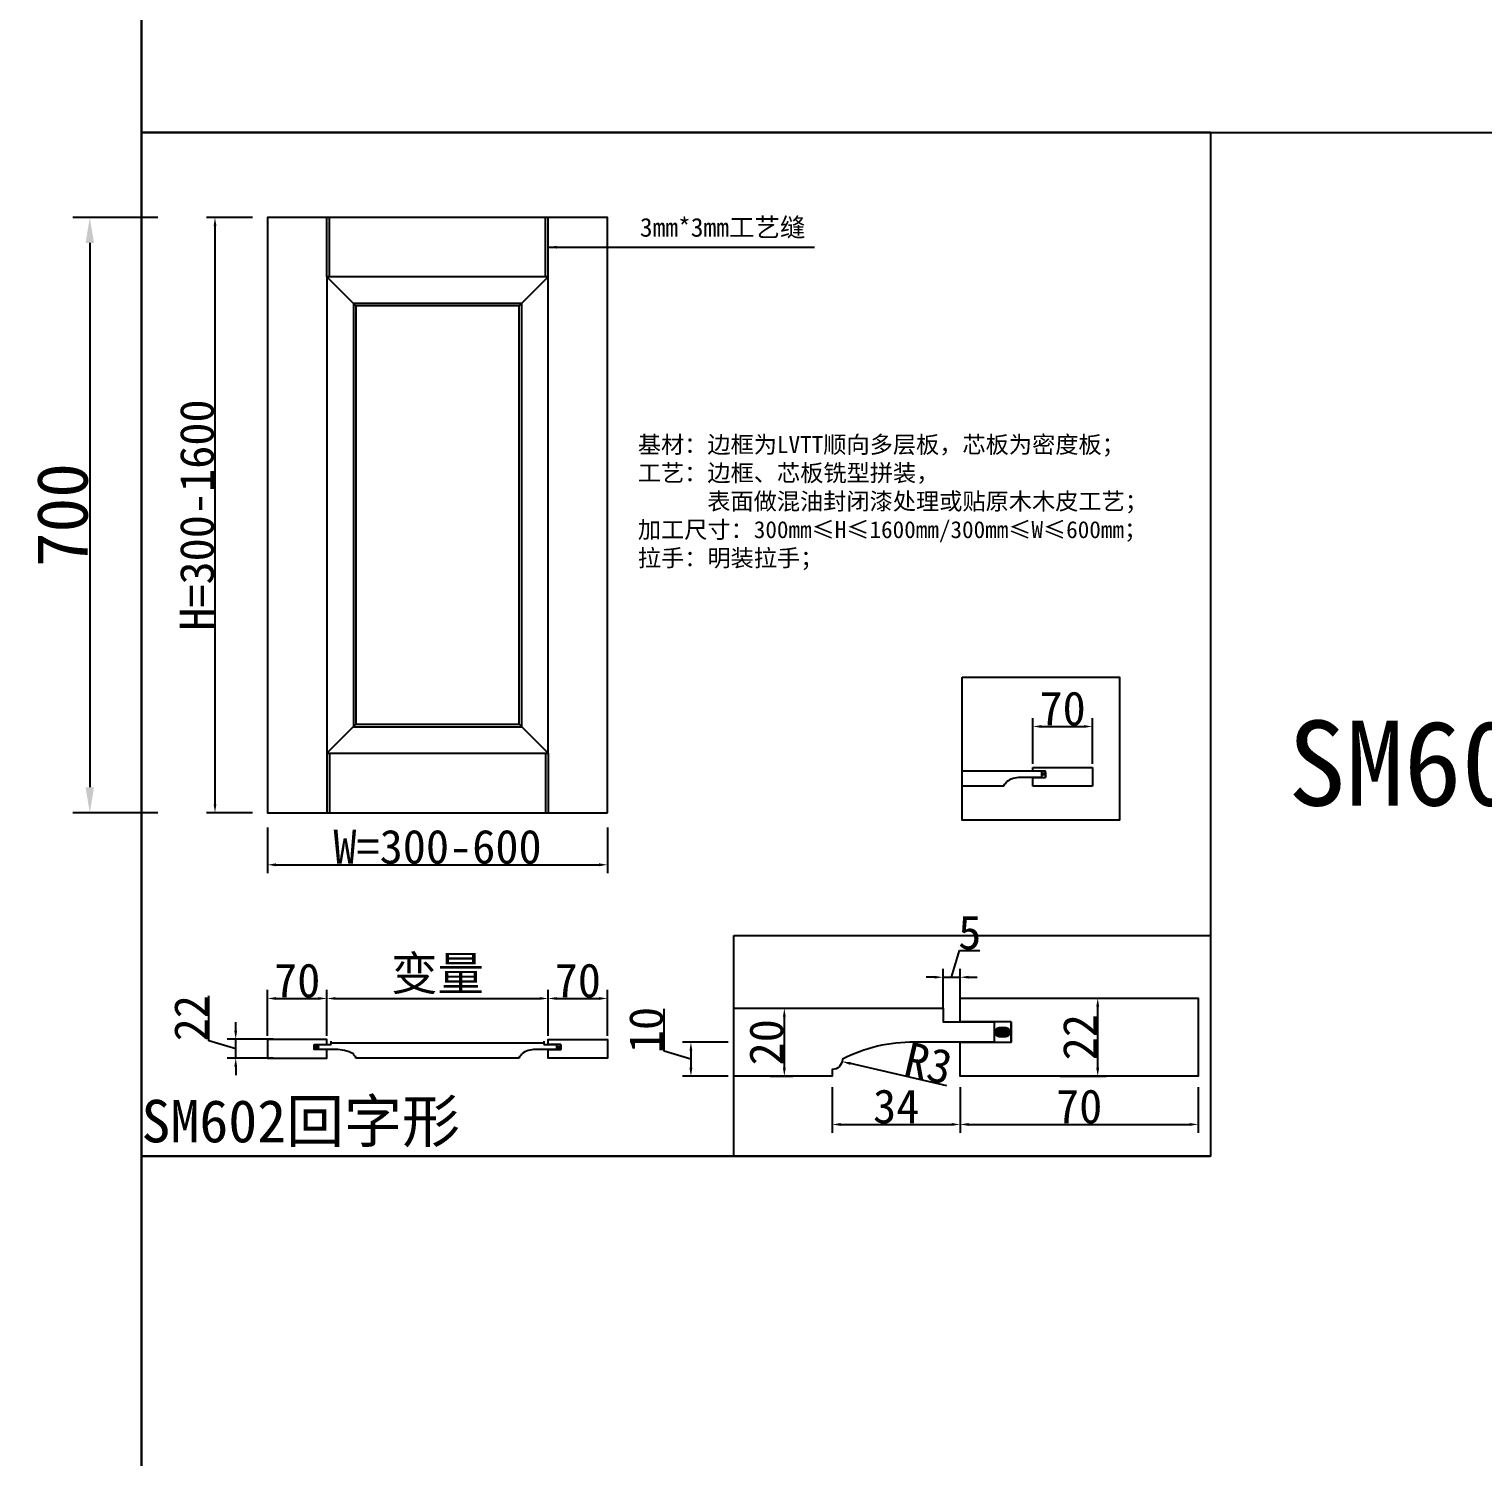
# Model space of a CAD drawing. Header units: millimetres. Extents: x 85186 to 129000, y -77269 to -36327.
# Drawn here: x 85186 to 86896, y -51336 to -49657 of the extents above; entities that cross this region are included whole.
import ezdxf

# ---------------------------------------------------------------- set-up
doc = ezdxf.new("R2010")
doc.units = ezdxf.units.MM
doc.styles.add('KLF-1_宋体', font='SimSun.ttf')
doc.styles.add('KLF_宋体', font='SimSun.ttf')
doc.styles.get("Standard").update_dxf_attribs({"font": 'SimSun.ttf'})
doc.styles.add('ZB_宋体', font='SimSun.ttf')
doc.dimstyles.new('副本 客来福衣柜标注大', dxfattribs={"dimscale": 20, "dimtxt": 3, "dimasz": 1.5, "dimexe": 1, "dimexo": 1.5, "dimgap": 0.1, "dimtad": 1, "dimdec": 0, "dimzin": 0, "dimdsep": 46, "dimtxsty": 'KLF_宋体', "dimcen": 0, "dimclrd": 251, "dimclre": 251, "dimclrt": 256, "dimadec": 0, "dimazin": 0, "dimtfac": 1, "dimtdec": 0, "dimtofl": 0, "dimtmove": 1, "dimatfit": 3, "dimfxlon": 1, "dimtolj": 1, "dimtzin": 0, "dimarcsym": 0})
doc.dimstyles.new('客来福标注小', dxfattribs={"dimscale": 20, "dimtxt": 2, "dimasz": 0.5, "dimexe": 0.5, "dimexo": 0, "dimgap": 0.05, "dimtad": 1, "dimdec": 0, "dimzin": 0, "dimdsep": 46, "dimtxsty": 'Standard', "dimcen": 0, "dimclrd": 256, "dimclre": 256, "dimclrt": 256, "dimadec": 0, "dimazin": 0, "dimtfac": 1, "dimtdec": 0, "dimtofl": 0, "dimtmove": 1, "dimatfit": 3, "dimfxl": 2.2, "dimfxlon": 1, "dimtolj": 1, "dimtzin": 0, "dimarcsym": 0})

# ---------------------------------------------------------------- blocks, each defined once
blk = doc.blocks.new('*D2110')
at = {"lineweight": -2, "transparency": 16777216}
for p, q in [((85466.7, -50841), (85466.7, -50787)), ((85536.7, -50841), (85536.7, -50787)), ((85476.7, -50797), (85526.7, -50797))]:
    blk.add_line(p, q, dxfattribs=at)
at = {"transparency": 16777216}
for points in [[(85476.7, -50795.3), (85476.7, -50798.6), (85466.7, -50797)], [(85526.7, -50795.3), (85526.7, -50798.6), (85536.7, -50797)]]:
    blk.add_solid(points, dxfattribs=at)
at = {"layer": 'Defpoints', "color": 0, "transparency": 16777216}
for p in [(85536.7, -50797), (85466.7, -50845), (85536.7, -50845)]:
    blk.add_point(p, dxfattribs=at)
at = {"transparency": 16777216, "insert": (85501.7, -50776), "char_height": 40, "attachment_point": 5, "style": 'KLF-1_宋体'}
blk.add_mtext('\\A1;70', dxfattribs=at)
blk = doc.blocks.new('*D2111')
at = {"lineweight": -2, "transparency": 16777216}
for p, q in [((85536.7, -50841), (85536.7, -50787)), ((85796.7, -50841), (85796.7, -50787)), ((85546.7, -50797), (85786.7, -50797))]:
    blk.add_line(p, q, dxfattribs=at)
at = {"transparency": 16777216}
for points in [[(85546.7, -50795.3), (85546.7, -50798.6), (85536.7, -50797)], [(85786.7, -50795.3), (85786.7, -50798.6), (85796.7, -50797)]]:
    blk.add_solid(points, dxfattribs=at)
at = {"layer": 'Defpoints', "color": 0, "transparency": 16777216}
for p in [(85796.7, -50797), (85536.7, -50845), (85796.7, -50845)]:
    blk.add_point(p, dxfattribs=at)
at = {"transparency": 16777216, "insert": (85666.7, -50769.7), "char_height": 40, "attachment_point": 5, "style": 'KLF-1_宋体'}
blk.add_mtext('\\A1;变量', dxfattribs=at)
blk = doc.blocks.new('*D2112')
at = {"lineweight": -2, "transparency": 16777216}
for p, q in [((85796.7, -50841), (85796.7, -50787)), ((85866.7, -50841), (85866.7, -50787)), ((85806.7, -50797), (85856.7, -50797))]:
    blk.add_line(p, q, dxfattribs=at)
at = {"transparency": 16777216}
for points in [[(85806.7, -50795.3), (85806.7, -50798.6), (85796.7, -50797)], [(85856.7, -50795.3), (85856.7, -50798.6), (85866.7, -50797)]]:
    blk.add_solid(points, dxfattribs=at)
at = {"layer": 'Defpoints', "color": 0, "transparency": 16777216}
for p in [(85866.7, -50797), (85796.7, -50845), (85866.7, -50845)]:
    blk.add_point(p, dxfattribs=at)
at = {"transparency": 16777216, "insert": (85831.7, -50776), "char_height": 40, "attachment_point": 5, "style": 'KLF-1_宋体'}
blk.add_mtext('\\A1;70', dxfattribs=at)
blk = doc.blocks.new('*D2113')
at = {"lineweight": -2, "transparency": 16777216}
for p, q in [((85466.7, -50595.8), (85466.7, -50649.8)), ((85866.7, -50595.8), (85866.7, -50649.8)), ((85476.7, -50639.8), (85856.7, -50639.8))]:
    blk.add_line(p, q, dxfattribs=at)
at = {"transparency": 16777216}
for points in [[(85476.7, -50638.1), (85476.7, -50641.5), (85466.7, -50639.8)], [(85856.7, -50638.1), (85856.7, -50641.5), (85866.7, -50639.8)]]:
    blk.add_solid(points, dxfattribs=at)
at = {"layer": 'Defpoints', "color": 0, "transparency": 16777216}
for p in [(85466.7, -50578.6), (85866.7, -50578.6), (85866.7, -50639.8)]:
    blk.add_point(p, dxfattribs=at)
at = {"transparency": 16777216, "insert": (85666.7, -50618.8), "char_height": 40, "attachment_point": 5, "style": 'KLF-1_宋体'}
blk.add_mtext('\\A1;W=300-600', dxfattribs=at)
blk = doc.blocks.new('*D2114')
at = {"lineweight": -2, "transparency": 16777216}
for p, q in [((85449, -49878.6), (85395, -49878.6)), ((85405, -49888.6), (85405, -50568.6)), ((85449, -50578.6), (85395, -50578.6))]:
    blk.add_line(p, q, dxfattribs=at)
at = {"transparency": 16777216}
for points in [[(85403.4, -49888.6), (85406.7, -49888.6), (85405, -49878.6)], [(85403.4, -50568.6), (85406.7, -50568.6), (85405, -50578.6)]]:
    blk.add_solid(points, dxfattribs=at)
at = {"layer": 'Defpoints', "color": 0, "transparency": 16777216}
for p in [(85466.7, -49878.6), (85405, -50578.6), (85466.7, -50578.6)]:
    blk.add_point(p, dxfattribs=at)
at = {"transparency": 16777216, "insert": (85384, -50228.6), "char_height": 40, "attachment_point": 5, "rotation": 90, "style": 'KLF-1_宋体'}
blk.add_mtext('\\A1;H=300-1600', dxfattribs=at)
blk = doc.blocks.new('*D2135')
at = {"lineweight": -2, "transparency": 16777216}
for p, q in [((86281.3, -50901.1), (86281.3, -50955.1)), ((86561.3, -50901.1), (86561.3, -50955.1)), ((86291.3, -50945.1), (86551.3, -50945.1))]:
    blk.add_line(p, q, dxfattribs=at)
at = {"transparency": 16777216}
for points in [[(86291.3, -50943.4), (86291.3, -50946.8), (86281.3, -50945.1)], [(86551.3, -50943.4), (86551.3, -50946.8), (86561.3, -50945.1)]]:
    blk.add_solid(points, dxfattribs=at)
at = {"layer": 'Defpoints', "color": 0, "transparency": 16777216}
for p in [(86281.3, -50888.5), (86561.3, -50888.5), (86561.3, -50945.1)]:
    blk.add_point(p, dxfattribs=at)
at = {"transparency": 16777216, "insert": (86421.3, -50924.1), "char_height": 40, "attachment_point": 5, "style": 'KLF-1_宋体'}
blk.add_mtext('\\A1;70', dxfattribs=at)
blk = doc.blocks.new('*D2136')
at = {"lineweight": -2, "transparency": 16777216}
for p, q in [((86399.1, -50796.5), (86453.1, -50796.5)), ((86443.1, -50878.5), (86443.1, -50806.5)), ((86399.1, -50888.5), (86453.1, -50888.5))]:
    blk.add_line(p, q, dxfattribs=at)
at = {"transparency": 16777216}
for points in [[(86441.4, -50806.5), (86444.8, -50806.5), (86443.1, -50796.5)], [(86441.4, -50878.5), (86444.8, -50878.5), (86443.1, -50888.5)]]:
    blk.add_solid(points, dxfattribs=at)
at = {"layer": 'Defpoints', "color": 0, "transparency": 16777216}
for p in [(86312.2, -50796.5), (86443.1, -50796.5), (86312.2, -50888.5)]:
    blk.add_point(p, dxfattribs=at)
at = {"transparency": 16777216, "insert": (86422.1, -50842.5), "char_height": 40, "attachment_point": 5, "rotation": 90, "style": 'KLF-1_宋体'}
blk.add_mtext('\\A1;22', dxfattribs=at)
blk = doc.blocks.new('*D2137')
at = {"lineweight": -2, "transparency": 16777216}
for p, q in [((86130.9, -50901.1), (86130.9, -50955.1)), ((86281.3, -50901.1), (86281.3, -50955.1)), ((86140.9, -50945.1), (86271.3, -50945.1))]:
    blk.add_line(p, q, dxfattribs=at)
at = {"transparency": 16777216}
for points in [[(86140.9, -50943.4), (86140.9, -50946.8), (86130.9, -50945.1)], [(86271.3, -50943.4), (86271.3, -50946.8), (86281.3, -50945.1)]]:
    blk.add_solid(points, dxfattribs=at)
at = {"layer": 'Defpoints', "color": 0, "transparency": 16777216}
for p in [(86130.9, -50888.5), (86281.3, -50888.5), (86281.3, -50945.1)]:
    blk.add_point(p, dxfattribs=at)
at = {"transparency": 16777216, "insert": (86206.1, -50924.1), "char_height": 40, "attachment_point": 5, "style": 'KLF-1_宋体'}
blk.add_mtext('\\A1;34', dxfattribs=at)
blk = doc.blocks.new('*D2138')
at = {"lineweight": -2, "transparency": 16777216}
blk.add_line((86265.5, -50899.8), (86152.3, -50873.5), dxfattribs=at)
at = {"transparency": 16777216}
blk.add_solid([(86152.7, -50871.8), (86151.9, -50875.1), (86142.5, -50871.2)], dxfattribs=at)
at = {"layer": 'Defpoints', "color": 0, "transparency": 16777216}
for p in [(86130.9, -50868.5), (86142.5, -50871.2)]:
    blk.add_point(p, dxfattribs=at)
at = {"transparency": 16777216, "insert": (86244.1, -50873.3), "char_height": 40, "attachment_point": 5, "rotation": 346.8951, "style": 'KLF-1_宋体'}
blk.add_mtext('\\A1;R3', dxfattribs=at)
blk = doc.blocks.new('*D2139')
at = {"lineweight": -2, "transparency": 16777216}
for p, q in [((85933.2, -50859), (85933.2, -50809.2)), ((85964.7, -50868.5), (85933.2, -50859)), ((86008.7, -50848.5), (85954.7, -50848.5)), ((85964.7, -50858.5), (85964.7, -50878.5)), ((86008.7, -50888.5), (85954.7, -50888.5))]:
    blk.add_line(p, q, dxfattribs=at)
at = {"transparency": 16777216}
for points in [[(85963, -50858.5), (85966.4, -50858.5), (85964.7, -50848.5)], [(85963, -50878.5), (85966.4, -50878.5), (85964.7, -50888.5)]]:
    blk.add_solid(points, dxfattribs=at)
at = {"layer": 'Defpoints', "color": 0, "transparency": 16777216}
for p in [(86248.4, -50848.5), (85964.7, -50888.5), (86137.5, -50888.5)]:
    blk.add_point(p, dxfattribs=at)
at = {"transparency": 16777216, "insert": (85912.2, -50834.1), "char_height": 40, "attachment_point": 5, "rotation": 90, "style": 'KLF-1_宋体'}
blk.add_mtext('\\A1;10', dxfattribs=at)
blk = doc.blocks.new('*D2151')
at = {"lineweight": -2, "transparency": 16777216}
for p, q in [((86271.3, -50772), (86280.7, -50740.5)), ((86280.7, -50740.5), (86304.4, -50740.5)), ((86251.3, -50772), (86241.3, -50772)), ((86261.3, -50808.5), (86261.3, -50762)), ((86261.3, -50772), (86281.3, -50772)), ((86281.3, -50808.5), (86281.3, -50762)), ((86291.3, -50772), (86301.3, -50772))]:
    blk.add_line(p, q, dxfattribs=at)
at = {"transparency": 16777216}
for points in [[(86251.3, -50770.3), (86251.3, -50773.6), (86261.3, -50772)], [(86291.3, -50770.3), (86291.3, -50773.6), (86281.3, -50772)]]:
    blk.add_solid(points, dxfattribs=at)
at = {"layer": 'Defpoints', "color": 0, "transparency": 16777216}
for p in [(86281.3, -50772), (86261.3, -50808.5), (86281.3, -50808.5)]:
    blk.add_point(p, dxfattribs=at)
at = {"transparency": 16777216, "insert": (86292.6, -50719.5), "char_height": 40, "attachment_point": 5, "style": 'KLF-1_宋体'}
blk.add_mtext('\\A1;5', dxfattribs=at)
blk = doc.blocks.new('*D2152')
at = {"lineweight": -2, "transparency": 16777216}
for p, q in [((85397.9, -50846.6), (85397.9, -50793.8)), ((85429.4, -50835), (85429.4, -50825)), ((85429.4, -50856), (85397.9, -50846.6)), ((85473.4, -50845), (85419.4, -50845)), ((85429.4, -50867), (85429.4, -50845)), ((85473.4, -50867), (85419.4, -50867)), ((85429.4, -50877), (85429.4, -50887))]:
    blk.add_line(p, q, dxfattribs=at)
at = {"transparency": 16777216}
for points in [[(85427.7, -50835), (85431.1, -50835), (85429.4, -50845)], [(85427.7, -50877), (85431.1, -50877), (85429.4, -50867)]]:
    blk.add_solid(points, dxfattribs=at)
at = {"layer": 'Defpoints', "color": 0, "transparency": 16777216}
for p in [(85429.4, -50845), (85495.2, -50845), (85495.2, -50867)]:
    blk.add_point(p, dxfattribs=at)
at = {"transparency": 16777216, "insert": (85376.9, -50820.2), "char_height": 40, "attachment_point": 5, "rotation": 90, "style": 'KLF-1_宋体'}
blk.add_mtext('\\A1;22', dxfattribs=at)
blk = doc.blocks.new('*D2153')
at = {"lineweight": -2, "transparency": 16777216}
for p, q in [((86058, -50808.5), (86084.6, -50808.5)), ((86074.6, -50878.5), (86074.6, -50818.5)), ((86058, -50888.5), (86084.6, -50888.5))]:
    blk.add_line(p, q, dxfattribs=at)
at = {"transparency": 16777216}
for points in [[(86072.9, -50818.5), (86076.2, -50818.5), (86074.6, -50808.5)], [(86072.9, -50878.5), (86076.2, -50878.5), (86074.6, -50888.5)]]:
    blk.add_solid(points, dxfattribs=at)
at = {"layer": 'Defpoints', "color": 0, "transparency": 16777216}
for p in [(86058, -50808.5), (86074.6, -50808.5), (86058, -50888.5)]:
    blk.add_point(p, dxfattribs=at)
at = {"transparency": 16777216, "insert": (86053.6, -50848.5), "char_height": 40, "attachment_point": 5, "rotation": 90, "style": 'KLF-1_宋体'}
blk.add_mtext('\\A1;20', dxfattribs=at)
blk = doc.blocks.new('*D2356')
at = {"lineweight": -2, "transparency": 16777216}
for p, q in [((86366.8, -50521.2), (86366.8, -50467.2)), ((86436.8, -50521.2), (86436.8, -50467.2)), ((86376.8, -50477.2), (86426.8, -50477.2))]:
    blk.add_line(p, q, dxfattribs=at)
at = {"transparency": 16777216}
for points in [[(86376.8, -50475.5), (86376.8, -50478.8), (86366.8, -50477.2)], [(86426.8, -50475.5), (86426.8, -50478.8), (86436.8, -50477.2)]]:
    blk.add_solid(points, dxfattribs=at)
at = {"layer": 'Defpoints', "color": 0, "transparency": 16777216}
for p in [(86436.8, -50477.2), (86366.8, -50525.2), (86436.8, -50525.2)]:
    blk.add_point(p, dxfattribs=at)
at = {"transparency": 16777216, "insert": (86401.8, -50456.2), "char_height": 40, "attachment_point": 5, "style": 'KLF-1_宋体'}
blk.add_mtext('\\A1;70', dxfattribs=at)
blk = doc.blocks.new('*D3554')
at = {"color": 251, "lineweight": -2, "transparency": 16777216}
for p, q in [((85337.8, -49878.6), (85237.8, -49878.6)), ((85257.8, -49908.6), (85257.8, -50548.6)), ((85337.8, -50578.6), (85237.8, -50578.6))]:
    blk.add_line(p, q, dxfattribs=at)
at = {"color": 251, "transparency": 16777216}
for points in [[(85252.8, -49908.6), (85262.8, -49908.6), (85257.8, -49878.6)], [(85252.8, -50548.6), (85262.8, -50548.6), (85257.8, -50578.6)]]:
    blk.add_solid(points, dxfattribs=at)
at = {"layer": 'Defpoints', "color": 0, "transparency": 16777216}
for p in [(85466.7, -49878.6), (85257.8, -50578.6), (85466.7, -50578.6)]:
    blk.add_point(p, dxfattribs=at)
at = {"transparency": 16777216, "insert": (85225.8, -50228.6), "char_height": 60, "attachment_point": 5, "rotation": 90, "style": 'KLF_宋体'}
blk.add_mtext('\\A1;700', dxfattribs=at)

msp = doc.modelspace()

# ---------------------------------------------------------------- hatches: boundary and pattern name
h = msp.add_hatch(color=256)
edge = h.paths.add_edge_path()
edge.add_ellipse((86379.336, -50533.067), major_axis=(2.5, 0), ratio=0.82248162, start_angle=0, end_angle=360, ccw=False)
h = msp.add_hatch(color=256)
edge = h.paths.add_edge_path()
edge.add_ellipse((86331.29, -50836.478), major_axis=(10, 0), ratio=0.54947899, start_angle=0, end_angle=360, ccw=False)
h = msp.add_hatch(color=256)
edge = h.paths.add_edge_path()
edge.add_ellipse((85524.233, -50854.176), major_axis=(-2.5, 0), ratio=0.81345587, start_angle=0, end_angle=360)
h = msp.add_hatch(color=256)
edge = h.paths.add_edge_path()
edge.add_ellipse((85809.233, -50854.42), major_axis=(2.5, 0), ratio=0.82248162, start_angle=0, end_angle=360, ccw=False)

# ---------------------------------------------------------------- linework, layer by layer
for p, q in [((85318.615, -36326.918), (85318.615, -77269.2)), ((85318.615, -49778.748), (128999.726, -49778.748)), ((85864.4, -49778.748), (85533.241, -49778.748)), ((86002.509, -49778.748), (85864.4, -49778.748)), ((85864.4, -49778.748), (86341.538, -49778.748)), ((86341.538, -49778.748), (86002.509, -49778.748)), ((85536.733, -49948.606), (85536.733, -49878.606)), ((85539.733, -49948.606), (85539.733, -49878.606)), ((85793.733, -49948.606), (85793.733, -49878.606)), ((85796.733, -49948.606), (85796.733, -49878.606)), ((85570.733, -49982.606), (85536.733, -49948.606)), ((85762.733, -49982.606), (85796.733, -49948.606)), ((85570.733, -50474.606), (85536.733, -50508.606)), ((85762.733, -50474.606), (85796.733, -50508.606)), ((85536.733, -50508.606), (85536.733, -50578.606)), ((85539.733, -50508.606), (85539.733, -50578.606)), ((85793.733, -50508.606), (85793.733, -50578.606)), ((85796.733, -50508.606), (85796.733, -50578.606)), ((86283.668, -50529.233), (86381.836, -50529.233)), ((86376.836, -50537.233), (86352.004, -50537.233)), ((86366.836, -50529.233), (86366.836, -50525.233)), ((86366.836, -50525.233), (86436.836, -50525.233)), ((86366.836, -50547.233), (86366.836, -50537.233)), ((86366.836, -50537.233), (86381.836, -50537.233)), ((86376.836, -50529.233), (86376.836, -50537.233)), ((86381.836, -50537.233), (86381.836, -50531.233)), ((86436.836, -50525.233), (86436.836, -50547.233)), ((86332.836, -50547.233), (86283.668, -50547.233)), ((86332.836, -50545.233), (86332.836, -50547.233)), ((86335.836, -50542.233), (86335.836, -50542.233)), ((86436.836, -50547.233), (86366.836, -50547.233)), ((85526.733, -50857.024), (85526.733, -50851.024)), ((85526.733, -50851.024), (85541.733, -50851.024)), ((85546.565, -50857.024), (85526.733, -50857.024)), ((85541.733, -50851.024), (85541.733, -50847.024)), ((85541.733, -50849.024), (85791.733, -50849.024)), ((85567.733, -50862.024), (85567.733, -50862.024)), ((85765.733, -50862.024), (85765.733, -50862.024)), ((85806.733, -50857.024), (85781.901, -50857.024)), ((85791.733, -50847.024), (85791.733, -50851.024)), ((85791.733, -50851.024), (85806.733, -50851.024)), ((85806.733, -50851.024), (85806.733, -50857.024)), ((85570.733, -50867.024), (85570.733, -50865.024)), ((85762.733, -50867.024), (85570.733, -50867.024)), ((85762.733, -50865.024), (85762.733, -50867.024)), ((85318.615, -50982.37), (86575.739, -50982.37))]:
    msp.add_line(p, q)
at = {"color": 0}
for p, q in [((86575.739, -49778.748), (85318.615, -49778.748)), ((85318.615, -49778.748), (86575.739, -49778.748)), ((86575.739, -49778.748), (85318.615, -49778.748)), ((86575.739, -49778.748), (86341.538, -49778.748)), ((86575.739, -49778.748), (86341.538, -49778.748)), ((86575.739, -49778.748), (86575.739, -50982.37))]:
    msp.add_line(p, q, dxfattribs=at)
at = {"color": 3}
msp.add_line((85318.615, -50982.37), (85318.615, -49778.748), dxfattribs=at)
at = {"color": 1}
msp.add_line((86381.836, -50531.233), (86381.836, -50529.233), dxfattribs=at)
for points in [[(85318.615, -36326.918), (128998.287, -36326.918), (128998.287, -77269.2), (85318.615, -77269.2)], [(85866.733, -50578.606), (85866.733, -49878.606), (85466.733, -49878.606), (85466.733, -50578.606)], [(85796.733, -50508.606), (85796.733, -49948.606), (85536.733, -49948.606), (85536.733, -50508.606)], [(85762.733, -50474.606), (85762.733, -49982.606), (85570.733, -49982.606), (85570.733, -50474.606)], [(86015.204, -50723.01), (86575.739, -50723.01), (86575.739, -50982.37), (86015.204, -50982.37)], [(86341.29, -50824.478), (86281.29, -50824.478), (86281.29, -50796.478), (86561.29, -50796.478), (86561.29, -50888.478), (86281.29, -50888.478), (86281.29, -50848.478), (86341.29, -50848.478)], [(85521.733, -50851.024), (85536.733, -50851.024), (85536.733, -50845.024), (85466.733, -50845.024), (85466.733, -50867.024), (85536.733, -50867.024), (85536.733, -50857.024), (85521.733, -50857.024)], [(85811.733, -50851.024), (85796.733, -50851.024), (85796.733, -50845.024), (85866.733, -50845.024), (85866.733, -50867.024), (85796.733, -50867.024), (85796.733, -50857.024), (85811.733, -50857.024)]]:
    msp.add_lwpolyline(points, close=True)
at = {"color": 0}
msp.add_lwpolyline([(85318.615, -49778.748), (86575.739, -49778.748), (86575.739, -50982.37), (85318.615, -50982.37)], close=True, dxfattribs=at)
at = {"color": 252}
msp.add_lwpolyline([(85765.733, -50477.606), (85765.733, -49979.606), (85567.733, -49979.606), (85567.733, -50477.606)], close=True, dxfattribs=at)
at = {"color": 1}
msp.add_lwpolyline([(86283.668, -50419.105), (86468.797, -50419.105), (86468.797, -50587.237), (86283.668, -50587.237)], close=True, dxfattribs=at)
for points in [[(86381.836, -50531.233), (86381.836, -50537.233)], [(86341.29, -50824.478), (86341.29, -50848.478)], [(85811.733, -50851.024), (85811.733, -50857.024)]]:
    msp.add_lwpolyline(points)
msp.add_lwpolyline([(86015.204, -50808.478), (86261.29, -50808.478), (86261.29, -50824.478), (86321.29, -50824.478), (86321.29, -50848.478), (86227.526, -50848.478, 0.12503523), (86142.854, -50868.478), (86142.854, -50868.478, -0.41421356), (86130.854, -50880.478), (86130.854, -50888.478), (86015.204, -50888.478)], format="xyb")
for centre, radius, start, end in [((86351.498, -50564.236), 27.008, 88.925846, 125.443068), ((86332.836, -50542.233), 3, 270, 0), ((85547.308, -50901.187), 44.168, 62.455948, 90.963962), ((85570.733, -50862.024), 3, 180, 270), ((85762.733, -50862.024), 3, 270, 0), ((85781.394, -50884.027), 27.008, 88.925846, 125.443068)]:
    msp.add_arc(centre, radius, start, end)
at = {"extrusion": (0, 0, -1)}
msp.add_ellipse((86331.29, -50836.478), major_axis=(10, 0), ratio=0.54947899, dxfattribs=at)
msp.add_ellipse((85524.233, -50854.176), major_axis=(-2.5, 0), ratio=0.81345587)

# ---------------------------------------------------------------- texts
at = {"lineweight": 25, "attachment_point": 1}
for s, insert, char_height, width, style in [('3mm*3mm工艺缝', (85904.667, -49879.248), 22, 652.72448, 'ZB_宋体'), ('基材：边框为{\\C4;LVTT顺向多层板}，芯板为密度板；\\P工艺：边框、芯板铣型拼装，\\P      表面做混油封闭漆处理或贴原木木皮工艺；\\P加工尺寸：300mm≤H≤1600mm/300mm≤W≤600mm；\\P拉手：明装拉手；', (85902.255, -50135.64), 20, 651.5185, 'KLF-1_宋体'), ('SM602', (86666.967, -50470.208), 100, 842.07157, 'KLF-1_宋体'), ('SM602回字形', (85318.615, -50916.169), 50, 6766.6201, 'KLF-1_宋体')]:
    msp.add_mtext(s, dxfattribs=dict(at, insert=insert, char_height=char_height, width=width, style=style))

# ---------------------------------------------------------------- dimensions: what is measured, and where the dimension line sits
dim = msp.add_linear_dim(base=(85257.762, -50578.606), p1=(85466.733, -49878.606), p2=(85466.733, -50578.606), angle=90, dimstyle='副本 客来福衣柜标注大', override={"dimzin": 8, "dimfxl": 4})
dim.commit()
dim.dimension.update_dxf_attribs({"geometry": '*D3554', "text_midpoint": (85225.762, -50228.606)})
at = {"color": 0}
for base, p1, p2, text, picture, middle in [((85405.02, -50578.606), (85466.733, -49878.606), (85466.733, -50578.606), 'H=300-1600', '*D2114', (85384.02, -50228.606)), ((85964.709, -50888.478), (86248.412, -50848.478), (86137.464, -50888.478), '10', '*D2139', (85912.209, -50858.028)), ((86074.556, -50808.478), (86057.99, -50888.478), (86057.99, -50808.478), '20', '*D2153', (86053.556, -50848.478)), ((86443.112, -50796.478), (86312.182, -50888.478), (86312.182, -50796.478), '22', '*D2136', (86422.112, -50842.478))]:
    dim = msp.add_linear_dim(base=base, p1=p1, p2=p2, angle=90, text=text, dimstyle='客来福标注小', override={"dimtxsty": 'KLF-1_宋体'}, dxfattribs=at)
    dim.commit()
    dim.dimension.update_dxf_attribs({"geometry": picture, "text_midpoint": middle})
for base, p1, p2, picture, middle in [((86436.836, -50477.179), (86366.836, -50525.233), (86436.836, -50525.233), '*D2356', (86401.836, -50456.179)), ((85536.733, -50796.97), (85466.733, -50845.024), (85536.733, -50845.024), '*D2110', (85501.733, -50775.97)), ((85866.733, -50796.97), (85796.733, -50845.024), (85866.733, -50845.024), '*D2112', (85831.733, -50775.97))]:
    dim = msp.add_linear_dim(base=base, p1=p1, p2=p2, dimstyle='客来福标注小', override={"dimtxsty": 'KLF-1_宋体'}, dxfattribs=at)
    dim.commit()
    dim.dimension.update_dxf_attribs({"geometry": picture, "text_midpoint": middle})
for base, p1, p2, text, picture, middle in [((85866.733, -50639.788), (85466.733, -50578.606), (85866.733, -50578.606), 'W=300-600', '*D2113', (85666.733, -50618.788)), ((86281.29, -50771.967), (86261.29, -50808.478), (86281.29, -50808.478), '5', '*D2151', (86281.74, -50719.467)), ((85796.733, -50796.97), (85536.733, -50845.024), (85796.733, -50845.024), '变量', '*D2111', (85666.733, -50769.713)), ((86281.29, -50945.108), (86130.854, -50888.478), (86281.29, -50888.478), '34', '*D2137', (86206.072, -50924.108)), ((86561.29, -50945.108), (86281.29, -50888.478), (86561.29, -50888.478), '70', '*D2135', (86421.29, -50924.108))]:
    dim = msp.add_linear_dim(base=base, p1=p1, p2=p2, text=text, dimstyle='客来福标注小', override={"dimtxsty": 'KLF-1_宋体'}, dxfattribs=at)
    dim.commit()
    dim.dimension.update_dxf_attribs({"geometry": picture, "text_midpoint": middle})
dim = msp.add_linear_dim(base=(85429.406, -50845.024), p1=(85495.185, -50867.024), p2=(85495.185, -50845.024), angle=90, dimstyle='客来福标注小', override={"dimtxsty": 'KLF-1_宋体'}, dxfattribs=at)
dim.commit()
dim.dimension.update_dxf_attribs({"geometry": '*D2152', "text_midpoint": (85376.906, -50845.574)})
dim = msp.add_radius_dim(center=(86130.854, -50868.478), mpoint=(86142.542, -50871.198), text='R3', dimstyle='客来福标注小', override={"dimtxsty": 'KLF-1_宋体'}, dxfattribs=at)
dim.commit()
dim.dimension.update_dxf_attribs({"geometry": '*D2138', "text_midpoint": (86239.313, -50893.727), "dimtype": 164})

# ---------------------------------------------------------------- leaders
msp.add_leader([(85796.733, -49913.606), (86110.054, -49913.606)], dimstyle='客来福标注小', override={"dimgap": 0.05, "dimtad": 0, "dimfxl": 5, "dimarcsym": 1}, dxfattribs=at)

doc.saveas('drawing.dxf')
